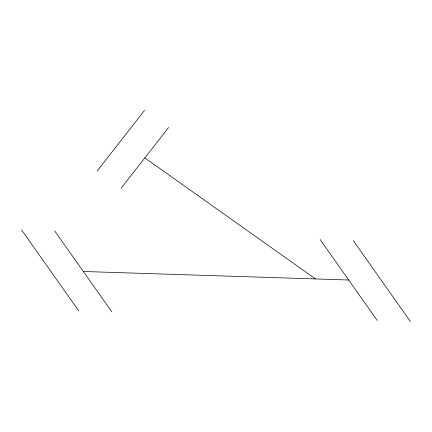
<?xml version="1.0" encoding="UTF-8"?>
<svg xmlns="http://www.w3.org/2000/svg" width="432" height="432" viewBox="0 0 432 432"><rect width="100%" height="100%" fill="white"/><g stroke="black" fill="none" stroke-linecap="round" stroke-linejoin="round"><path stroke-width="0.65" d="M97.022 171.164L144.515 110.446M121.111 188.255L168.604 127.532M83.333 271.485L348.667 280.006M144.86 157.896L315.5 278.942M353.263 240.592L410.4 321.554M320.096 239.522L377.233 320.49M54.767 231.007L111.904 311.969M21.6 229.937L78.737 310.905"/></g></svg>
